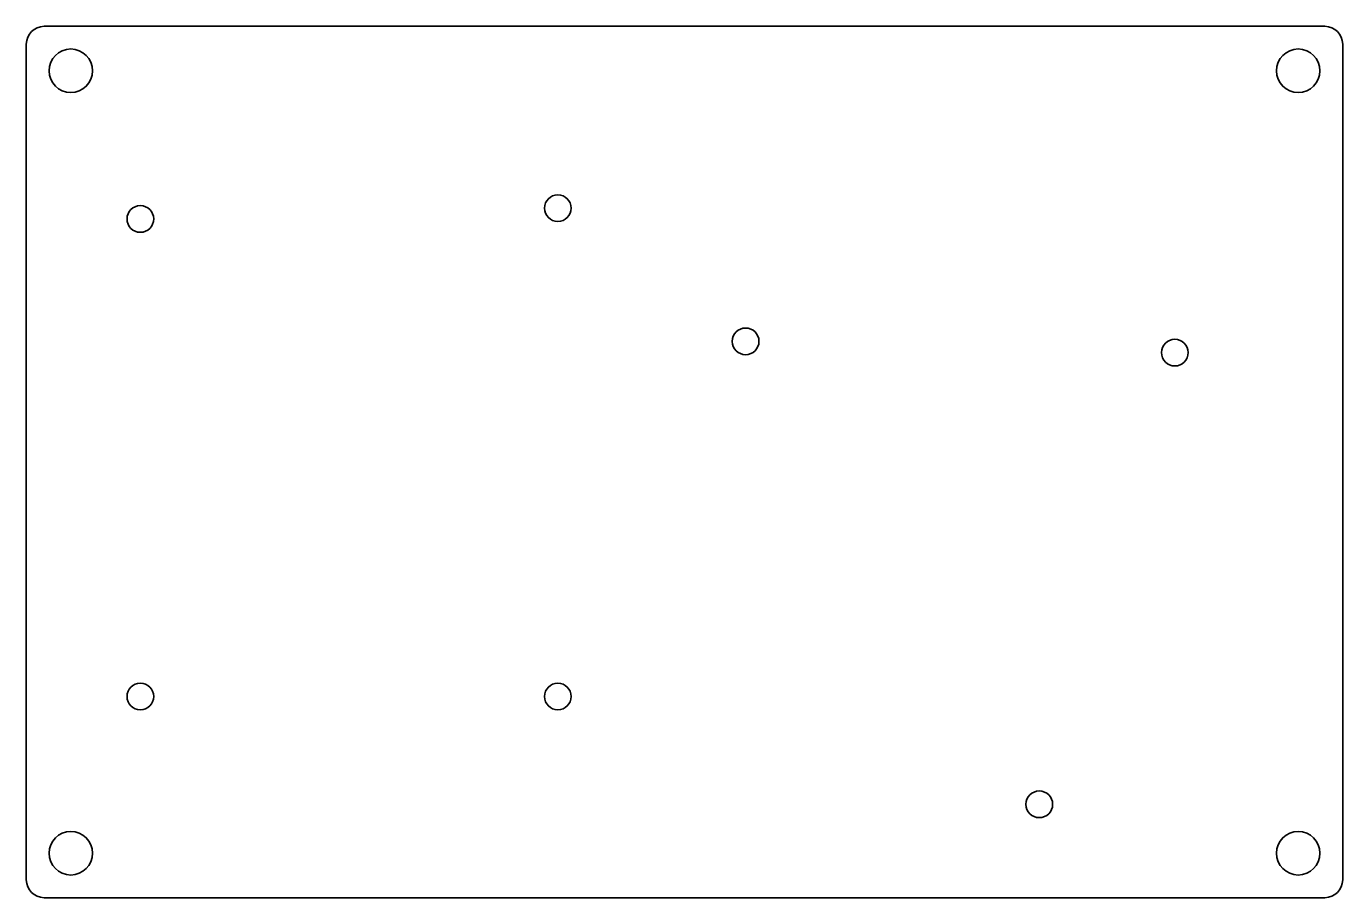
# Model space of a CAD drawing. Header units: millimetres. Extents: x 30 to 178, y 103 to 201.
import ezdxf

# ---------------------------------------------------------------- set-up
doc = ezdxf.new("R2010")
doc.units = ezdxf.units.MM
doc.header["$LTSCALE"] = 0.75
doc.layers.add('Visible', color=7, linetype='Continuous', lineweight=35)

msp = doc.modelspace()

# ---------------------------------------------------------------- linework, layer by layer
at = {"layer": 'Visible'}
for p, q in [((175.644628, 201.369981, 1.5), (31.644628, 201.369981, 1.5)), ((29.644628, 199.369981, 1.5), (29.644628, 105.369981, 1.5)), ((177.644628, 105.369981, 1.5), (177.644628, 199.369981, 1.5)), ((31.644628, 103.369981, 1.5), (175.644628, 103.369981, 1.5))]:
    msp.add_line(p, q, dxfattribs=at)
at = {"layer": 'Visible', "extrusion": (0, 0, -1)}
for centre, radius in [((-34.644628, 196.369981, -1.5), 2.45), ((-172.644628, 196.369981, -1.5), 2.45), ((-89.403228, 180.921281, -1.5), 1.5), ((-42.464028, 179.702081, -1.5), 1.5), ((-110.514628, 165.939981, -1.5), 1.5), ((-158.774628, 164.669981, -1.5), 1.5), ((-42.464028, 125.993781, -1.5), 1.5), ((-89.403228, 125.993781, -1.5), 1.5), ((-143.534628, 113.869981, -1.5), 1.5), ((-34.644628, 108.369981, -1.5), 2.45), ((-172.644628, 108.369981, -1.5), 2.45)]:
    msp.add_circle(centre, radius, dxfattribs=at)
for centre, start, end in [((-31.644628, 199.369981, -1.5), 0, 90), ((-175.644628, 199.369981, -1.5), 90, 180), ((-31.644628, 105.369981, -1.5), 270, 0), ((-175.644628, 105.369981, -1.5), 180, 270)]:
    msp.add_arc(centre, 2, start, end, dxfattribs=at)

doc.saveas('drawing.dxf')
